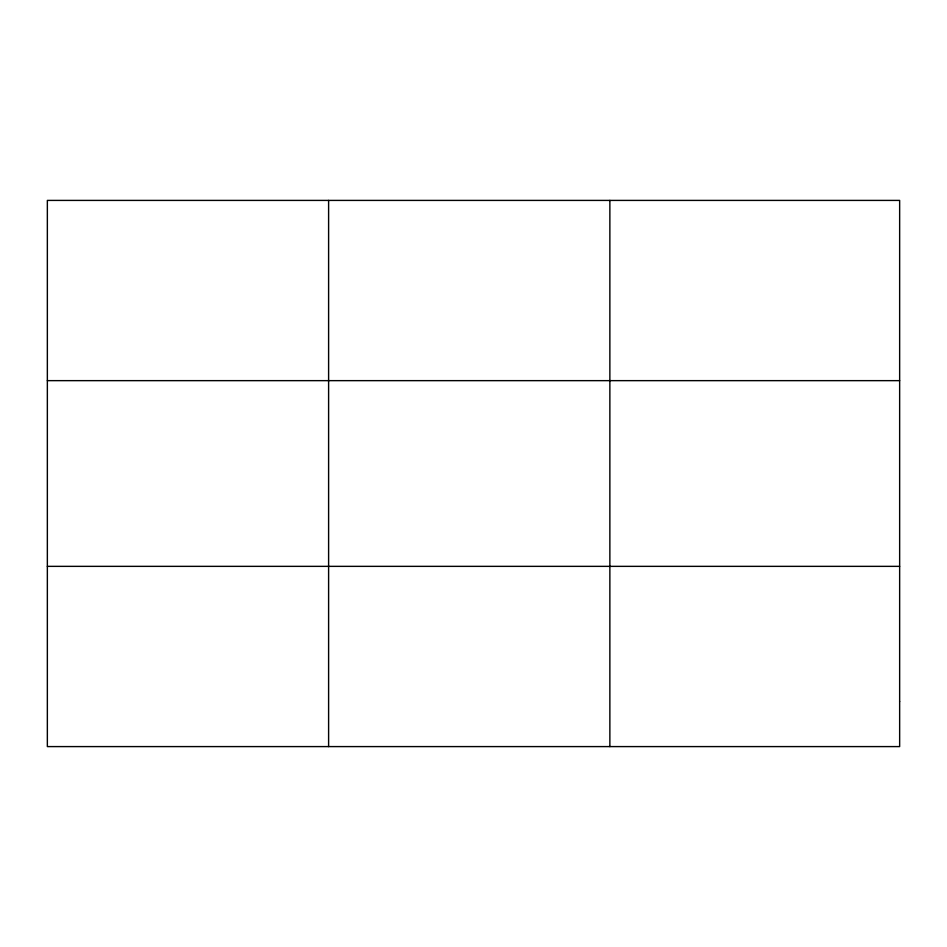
<?xml version="1.0" encoding="UTF-8"?>
<svg xmlns="http://www.w3.org/2000/svg" width="947" height="947" viewBox="0 0 947 947"><rect width="100%" height="100%" fill="white"/><g stroke="black" fill="none" stroke-linecap="round" stroke-linejoin="round"><path stroke-width="1.42" d="M328.609 746.591L328.609 200.409M609.868 746.591L609.868 200.409M47.35 380.647L899.65 380.647M47.35 566.353L899.65 566.353M899.65 701.526L899.65 746.591L47.35 746.591L47.35 200.409L899.65 200.409L899.65 701.526"/></g></svg>
